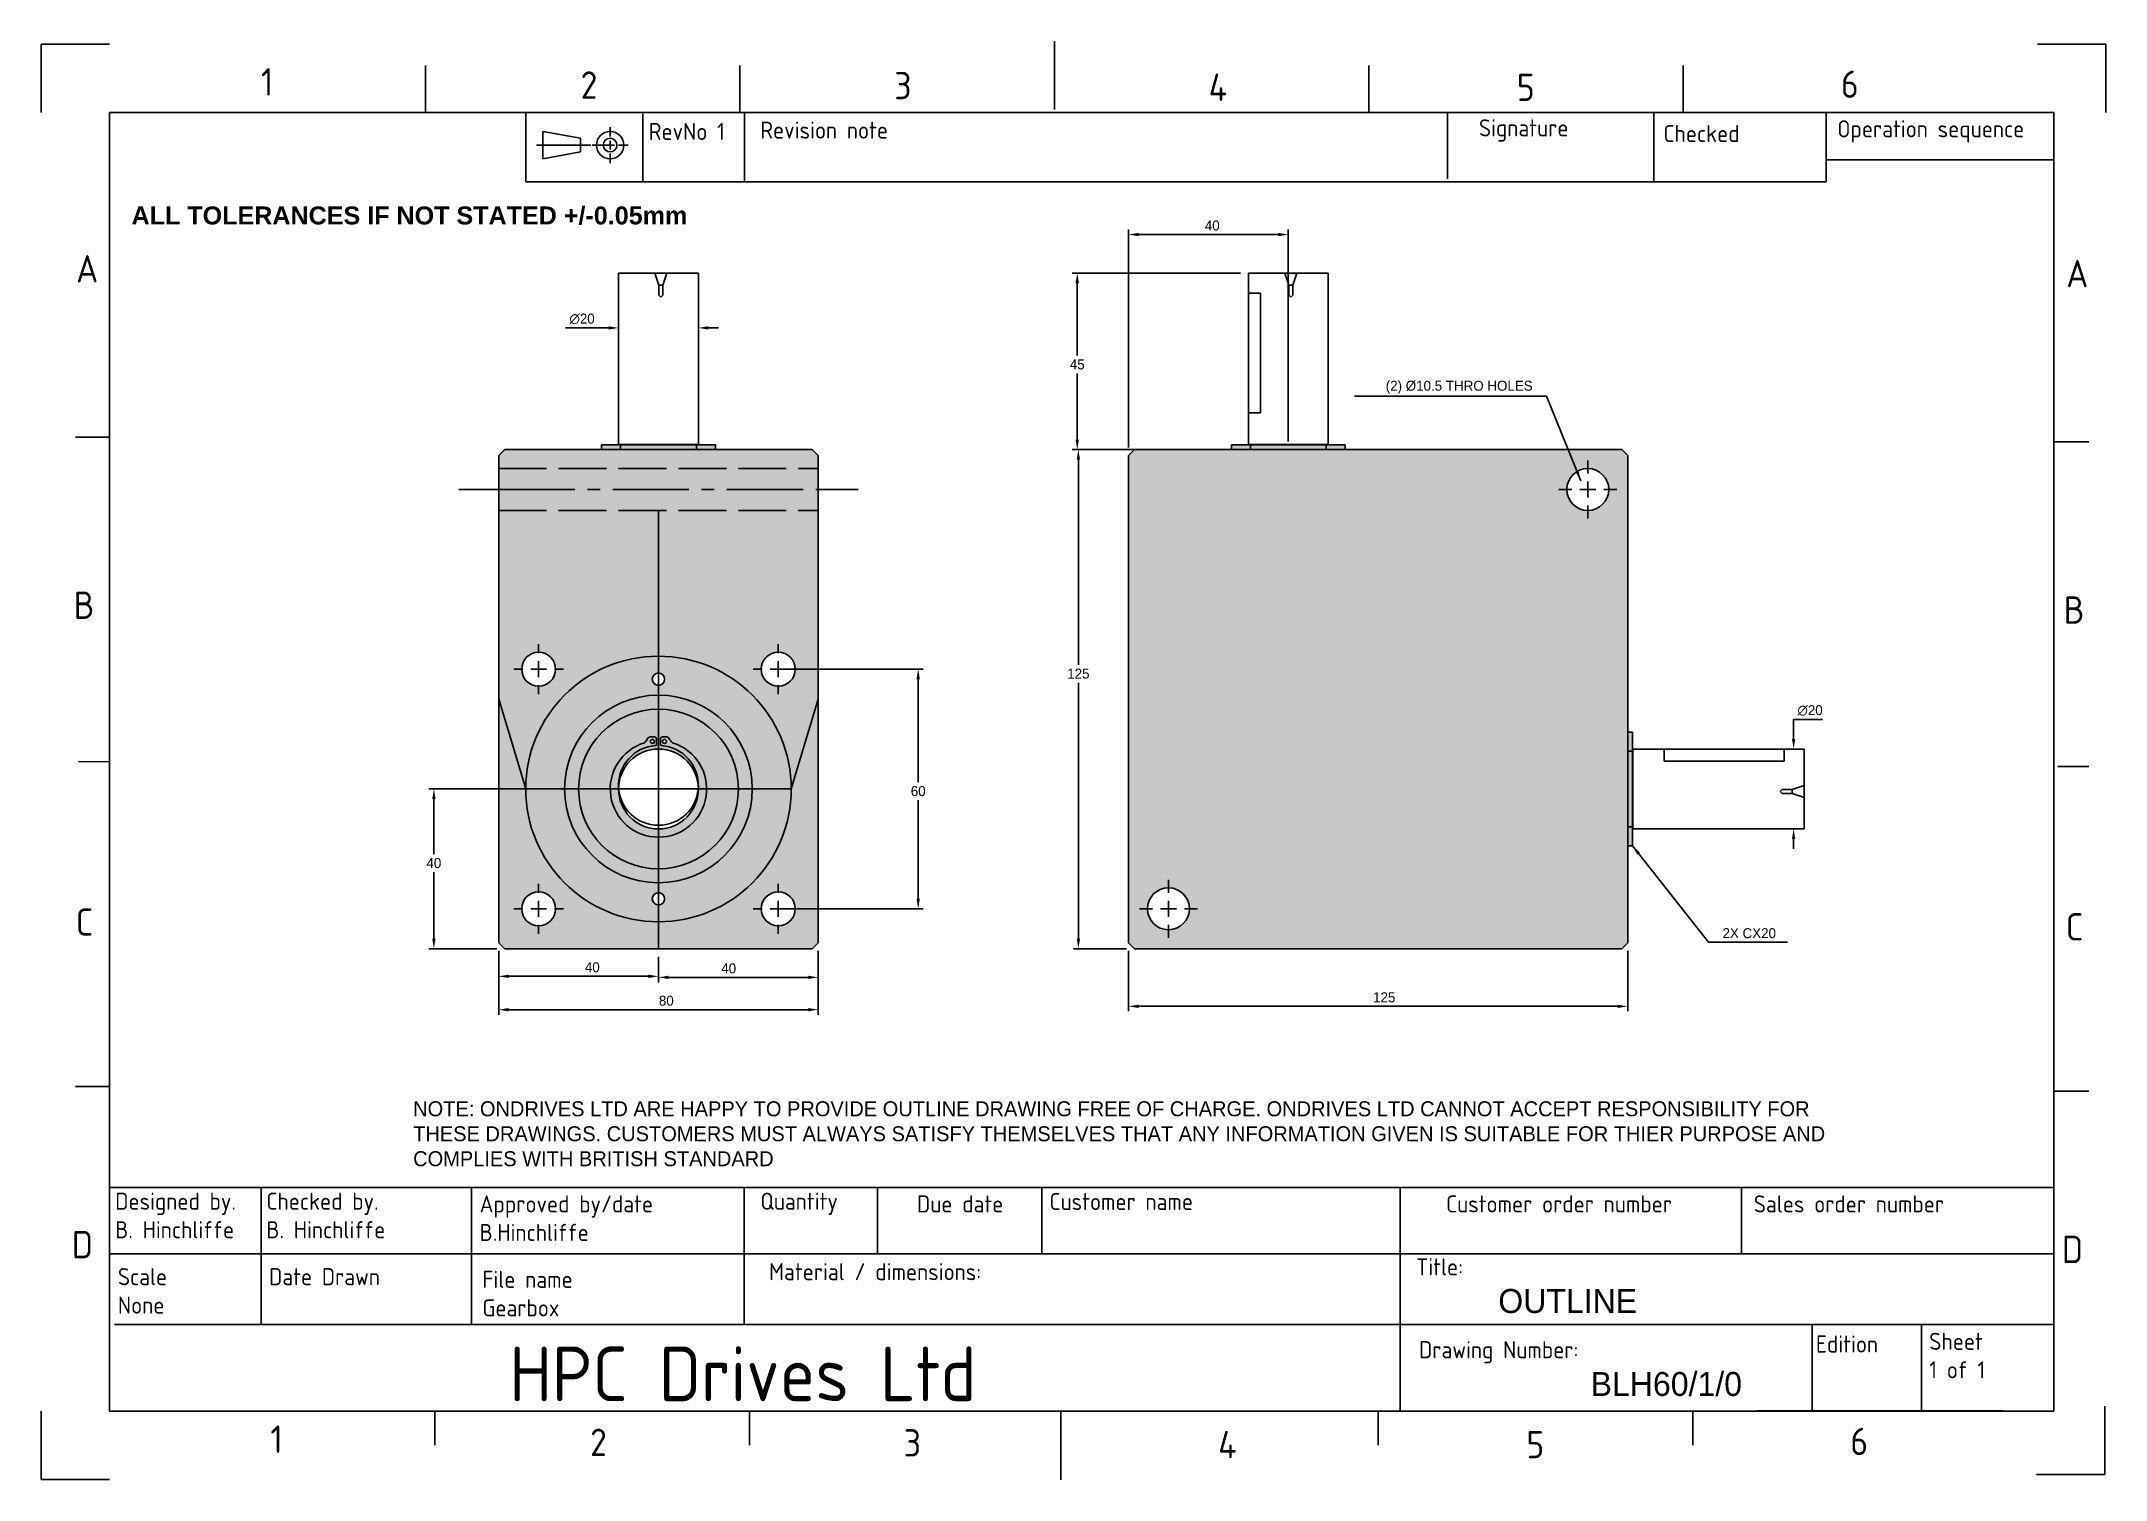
# Model space of a CAD drawing. Extents: x -1757 to -1240, y -209 to 151.
import ezdxf
from ezdxf.enums import TextEntityAlignment as Align

# ---------------------------------------------------------------- set-up
doc = ezdxf.new("R2010")
doc.units = 0
for name, pattern in [('ACAD_ISO02W100', [15, 12, -3]), ('CENTER', [50.8, 31.75, -6.35, 6.35, -6.35]), ('CENTER2', [28.575, 19.05, -3.175, 3.175, -3.175]), ('HIDDEN', [9.525, 6.35, -3.175])]:
    doc.linetypes.add(name, pattern=pattern)
doc.layers.get('0').update_dxf_attribs({"linetype": 'CONTINUOUS'})
doc.layers.get('DEFPOINTS').update_dxf_attribs({"linetype": 'CONTINUOUS'})
for name, color, linetype in [('DIMS', 5, 'CONTINUOUS'), ('DRAWING', 7, 'CONTINUOUS'), ('FRAME025', 7, 'CONTINUOUS'), ('FRAME050', 6, 'CONTINUOUS'), ('FRAME070', 5, 'CONTINUOUS'), ('FRAME200', 8, 'CONTINUOUS'), ('GEAR', 1, 'CONTINUOUS')]:
    doc.layers.add(name, color=color, linetype=linetype)
doc.styles.add('ISOCP', font='isocp')
doc.dimstyles.new('METRIC', dxfattribs={"dimtxt": 2.5, "dimasz": 2.5, "dimexe": 1.25, "dimexo": 2, "dimgap": 1, "dimtad": 1, "dimtih": 1, "dimtoh": 1, "dimtxsty": 'STANDARD', "dimcen": -2, "dimazin": 3, "dimtfac": 1, "dimtdec": 4, "dimtofl": 0, "dimtmove": 0, "dimatfit": 3, "dimtolj": 1, "dimtzin": 0})

# ---------------------------------------------------------------- blocks, each defined once
blk = doc.blocks.new('A$C6CA72A6D')
at = {"linetype": 'CONTINUOUS'}
for p, q in [((3.663517, 18.459552), (25.698067, 14.5)), ((3.663517, 18.459552), (3.663517, 2.5)), ((25.698067, 14.5), (25.698067, 6.5)), ((25.698067, 6.5), (3.663517, 2.5))]:
    blk.add_line(p, q, dxfattribs=at)
at = {"linetype": 'CENTER'}
for p, q in [((42.989756, 15.5), (42.989756, 21)), ((42.989756, 8), (42.989756, 13)), ((0, 10.5), (53.489756, 10.5)), ((37.989756, 10.5), (32.489756, 10.5)), ((40.489756, 10.5), (45.489756, 10.5)), ((42.989756, 5.5), (42.989756, 0)), ((47.989756, 10.5), (53.489756, 10.5))]:
    blk.add_line(p, q, dxfattribs=at)
at = {"linetype": 'CONTINUOUS'}
for radius in [8, 4]:
    blk.add_circle((42.989756, 10.5), radius, dxfattribs=at)
blk = doc.blocks.new('TOLERANCE')
at = {"insert": (122.52418, 182.814741), "char_height": 2.5, "width": 129.2841, "attachment_point": 1}
blk.add_mtext('\\fArial|b1|i0|c0|p34;ALL TOLERANCES IF NOT STATED +/-0.05mm', dxfattribs=at)
blk = doc.blocks.new('*D103')
at = {"color": 0, "linetype": 'BYBLOCK'}
for p, q in [((-804.305665, 172.646274), (-804.305665, 177.557232)), ((-804.305665, 177.557232), (-797.055665, 177.557232)), ((-803.683335, 170.146274), (-805.555665, 170.146274)), ((-803.683335, 150.146274), (-805.555665, 150.146274)), ((-804.305665, 147.646274), (-804.305665, 145.146274))]:
    blk.add_line(p, q, dxfattribs=at)
for points in [[(-804.722332, 172.646274), (-803.888998, 172.646274), (-804.305665, 170.146274)], [(-804.722332, 147.646274), (-803.888998, 147.646274), (-804.305665, 150.146274)]]:
    blk.add_solid(points, dxfattribs=at)
at = {"layer": 'DEFPOINTS', "color": 0, "linetype": 'BYBLOCK'}
for p in [(-804.305665, 170.146274), (-801.683335, 170.146274), (-801.683335, 150.146274)]:
    blk.add_point(p, dxfattribs=at)
at = {"color": 0, "linetype": 'BYBLOCK', "insert": (-800.180665, 179.807232), "char_height": 2.5, "attachment_point": 5}
blk.add_mtext('\\A1;∅20', dxfattribs=at)
blk = doc.blocks.new('*D105')
at = {"color": 0, "linetype": 'BYBLOCK'}
for p, q in [((-1090.554181, 160.146274), (-1146.045137, 160.146274)), ((-1144.795137, 157.646274), (-1144.795137, 143.823169)), ((-1144.795137, 122.646274), (-1144.795137, 139.323169)), ((-1129.054181, 120.146274), (-1146.045137, 120.146274))]:
    blk.add_line(p, q, dxfattribs=at)
for points in [[(-1145.211803, 157.646274), (-1144.37847, 157.646274), (-1144.795137, 160.146274)], [(-1145.211803, 122.646274), (-1144.37847, 122.646274), (-1144.795137, 120.146274)]]:
    blk.add_solid(points, dxfattribs=at)
at = {"layer": 'DEFPOINTS', "color": 0, "linetype": 'BYBLOCK'}
for p in [(-1144.795137, 160.146274), (-1088.554181, 160.146274), (-1127.054181, 120.146274)]:
    blk.add_point(p, dxfattribs=at)
at = {"color": 0, "linetype": 'BYBLOCK', "insert": (-1144.795137, 141.573169), "char_height": 2.5, "attachment_point": 5}
blk.add_mtext('\\A1;40', dxfattribs=at)
blk = doc.blocks.new('*D99')
at = {"color": 0, "linetype": 'BYBLOCK'}
for p, q in [((-971.343335, 245.146274), (-984.656761, 245.146274)), ((-983.406761, 242.646274), (-983.406761, 191.257988)), ((-983.406761, 122.646274), (-983.406761, 186.757988)), ((-971.343335, 120.146274), (-984.656761, 120.146274))]:
    blk.add_line(p, q, dxfattribs=at)
for points in [[(-983.823428, 242.646274), (-982.990095, 242.646274), (-983.406761, 245.146274)], [(-983.823428, 122.646274), (-982.990095, 122.646274), (-983.406761, 120.146274)]]:
    blk.add_solid(points, dxfattribs=at)
at = {"layer": 'DEFPOINTS', "color": 0, "linetype": 'BYBLOCK'}
for p in [(-969.343335, 245.146274), (-983.406761, 120.146274), (-969.343335, 120.146274)]:
    blk.add_point(p, dxfattribs=at)
at = {"color": 0, "linetype": 'BYBLOCK', "insert": (-983.406761, 189.007988), "char_height": 2.5, "attachment_point": 5}
blk.add_mtext('\\A1;125', dxfattribs=at)
blk = doc.blocks.new('*D102')
at = {"color": 0, "linetype": 'BYBLOCK'}
for p, q in [((-970.843335, 119.646274), (-970.843335, 104.463413)), ((-845.843335, 119.646274), (-845.843335, 104.463413)), ((-968.343335, 105.713413), (-848.343335, 105.713413))]:
    blk.add_line(p, q, dxfattribs=at)
for points in [[(-968.343335, 106.13008), (-968.343335, 105.296746), (-970.843335, 105.713413)], [(-848.343335, 106.13008), (-848.343335, 105.296746), (-845.843335, 105.713413)]]:
    blk.add_solid(points, dxfattribs=at)
at = {"layer": 'DEFPOINTS', "color": 0, "linetype": 'BYBLOCK'}
for p in [(-970.843335, 121.646274), (-845.843335, 121.646274), (-845.843335, 105.713413)]:
    blk.add_point(p, dxfattribs=at)
at = {"color": 0, "linetype": 'BYBLOCK', "insert": (-906.822103, 107.963413), "char_height": 2.5, "attachment_point": 5}
blk.add_mtext('\\A1;125', dxfattribs=at)
blk = doc.blocks.new('*D104')
at = {"color": 0, "linetype": 'BYBLOCK'}
for p, q in [((-1128.554181, 119.646274), (-1128.554181, 103.616242)), ((-1048.554181, 119.646274), (-1048.554181, 103.616242)), ((-1051.054181, 104.866242), (-1126.054181, 104.866242))]:
    blk.add_line(p, q, dxfattribs=at)
for points in [[(-1126.054181, 105.282908), (-1126.054181, 104.449575), (-1128.554181, 104.866242)], [(-1051.054181, 105.282908), (-1051.054181, 104.449575), (-1048.554181, 104.866242)]]:
    blk.add_solid(points, dxfattribs=at)
at = {"layer": 'DEFPOINTS', "color": 0, "linetype": 'BYBLOCK'}
for p in [(-1128.554181, 121.646274), (-1048.554181, 121.646274), (-1128.554181, 104.866242)]:
    blk.add_point(p, dxfattribs=at)
at = {"color": 0, "linetype": 'BYBLOCK', "insert": (-1086.5848, 107.116242), "char_height": 2.5, "attachment_point": 5}
blk.add_mtext('\\A1;80', dxfattribs=at)
blk = doc.blocks.new('*D101')
at = {"color": 0, "linetype": 'BYBLOCK'}
for p, q in [((-970.843335, 245.646274), (-970.843335, 300.246769)), ((-930.843335, 247.146274), (-930.843335, 300.246769)), ((-968.343335, 298.996769), (-933.343335, 298.996769))]:
    blk.add_line(p, q, dxfattribs=at)
for points in [[(-968.343335, 299.413436), (-968.343335, 298.580102), (-970.843335, 298.996769)], [(-933.343335, 299.413436), (-933.343335, 298.580102), (-930.843335, 298.996769)]]:
    blk.add_solid(points, dxfattribs=at)
at = {"layer": 'DEFPOINTS', "color": 0, "linetype": 'BYBLOCK'}
for p in [(-930.843335, 298.996769), (-970.843335, 243.646274), (-930.843335, 245.146274)]:
    blk.add_point(p, dxfattribs=at)
at = {"color": 0, "linetype": 'BYBLOCK', "insert": (-949.881479, 301.246769), "char_height": 2.5, "attachment_point": 5}
blk.add_mtext('\\A1;40', dxfattribs=at)
blk = doc.blocks.new('*D100')
at = {"color": 0, "linetype": 'BYBLOCK'}
for p, q in [((-942.843335, 289.306274), (-984.937122, 289.306274)), ((-983.687122, 286.806274), (-983.687122, 268.702134)), ((-983.687122, 247.646274), (-983.687122, 264.202134)), ((-942.843335, 245.146274), (-984.937122, 245.146274))]:
    blk.add_line(p, q, dxfattribs=at)
for points in [[(-984.103789, 286.806274), (-983.270455, 286.806274), (-983.687122, 289.306274)], [(-984.103789, 247.646274), (-983.270455, 247.646274), (-983.687122, 245.146274)]]:
    blk.add_solid(points, dxfattribs=at)
at = {"layer": 'DEFPOINTS', "color": 0, "linetype": 'BYBLOCK'}
for p in [(-983.687122, 289.306274), (-940.843335, 289.306274), (-940.843335, 245.146274)]:
    blk.add_point(p, dxfattribs=at)
at = {"color": 0, "linetype": 'BYBLOCK', "insert": (-983.687122, 266.452134), "char_height": 2.5, "attachment_point": 5}
blk.add_mtext('\\A1;45', dxfattribs=at)
blk = doc.blocks.new('*D106')
at = {"color": 0, "linetype": 'BYBLOCK'}
for p, q in [((-1098.554181, 287.306274), (-1098.554181, 274.365317)), ((-1078.554181, 287.306274), (-1078.554181, 274.365317)), ((-1101.054181, 275.615317), (-1111.804181, 275.615317)), ((-1076.054181, 275.615317), (-1073.554181, 275.615317))]:
    blk.add_line(p, q, dxfattribs=at)
for points in [[(-1101.054181, 276.031983), (-1101.054181, 275.19865), (-1098.554181, 275.615317)], [(-1076.054181, 276.031983), (-1076.054181, 275.19865), (-1078.554181, 275.615317)]]:
    blk.add_solid(points, dxfattribs=at)
at = {"layer": 'DEFPOINTS', "color": 0, "linetype": 'BYBLOCK'}
for p in [(-1098.554181, 289.306274), (-1078.554181, 289.306274), (-1098.554181, 275.615317)]:
    blk.add_point(p, dxfattribs=at)
at = {"color": 0, "linetype": 'BYBLOCK', "insert": (-1107.679181, 277.865317), "char_height": 2.5, "attachment_point": 5}
blk.add_mtext('\\A1;∅20', dxfattribs=at)
blk = doc.blocks.new('*D107')
at = {"color": 0, "linetype": 'BYBLOCK'}
for p, q in [((-1570.289279, -6.420654), (-1535.999817, -6.420654)), ((-1537.249817, -8.920654), (-1537.249817, -34.722097)), ((-1537.249817, -63.920654), (-1537.249817, -39.222097)), ((-1570.289279, -66.420654), (-1535.999817, -66.420654))]:
    blk.add_line(p, q, dxfattribs=at)
for points in [[(-1537.666484, -8.920654), (-1536.833151, -8.920654), (-1537.249817, -6.420654)], [(-1537.666484, -63.920654), (-1536.833151, -63.920654), (-1537.249817, -66.420654)]]:
    blk.add_solid(points, dxfattribs=at)
at = {"layer": 'DEFPOINTS', "color": 0, "linetype": 'BYBLOCK'}
for p in [(-1572.289279, -6.420654), (-1572.289279, -66.420654), (-1537.249817, -66.420654)]:
    blk.add_point(p, dxfattribs=at)
at = {"color": 0, "linetype": 'BYBLOCK', "insert": (-1537.249817, -36.972097), "char_height": 2.5, "attachment_point": 5}
blk.add_mtext('\\A1;60', dxfattribs=at)
blk = doc.blocks.new('*D108')
at = {"color": 0, "linetype": 'BYBLOCK'}
for p, q in [((-1562.289279, -76.920654), (-1562.289279, -84.851176)), ((-1602.289279, -78.420654), (-1602.289279, -84.851176)), ((-1564.789279, -83.601176), (-1599.789279, -83.601176))]:
    blk.add_line(p, q, dxfattribs=at)
for points in [[(-1599.789279, -83.184509), (-1599.789279, -84.017843), (-1602.289279, -83.601176)], [(-1564.789279, -83.184509), (-1564.789279, -84.017843), (-1562.289279, -83.601176)]]:
    blk.add_solid(points, dxfattribs=at)
at = {"layer": 'DEFPOINTS', "color": 0, "linetype": 'BYBLOCK'}
for p in [(-1602.289279, -76.420654), (-1562.289279, -74.920654), (-1602.289279, -83.601176)]:
    blk.add_point(p, dxfattribs=at)
at = {"color": 0, "linetype": 'BYBLOCK', "insert": (-1584.701041, -81.351176), "char_height": 2.5, "attachment_point": 5}
blk.add_mtext('\\A1;40', dxfattribs=at)
blk = doc.blocks.new('*D109')
at = {"color": 0, "linetype": 'BYBLOCK'}
for p, q in [((-1642.289279, -76.920654), (-1642.289279, -84.590678)), ((-1602.289279, -78.420654), (-1602.289279, -84.590678)), ((-1639.789279, -83.340678), (-1604.789279, -83.340678))]:
    blk.add_line(p, q, dxfattribs=at)
for points in [[(-1639.789279, -82.924012), (-1639.789279, -83.757345), (-1642.289279, -83.340678)], [(-1604.789279, -82.924012), (-1604.789279, -83.757345), (-1602.289279, -83.340678)]]:
    blk.add_solid(points, dxfattribs=at)
at = {"layer": 'DEFPOINTS', "color": 0, "linetype": 'BYBLOCK'}
for p in [(-1642.289279, -74.920654), (-1602.289279, -76.420654), (-1602.289279, -83.340678)]:
    blk.add_point(p, dxfattribs=at)
at = {"color": 0, "linetype": 'BYBLOCK', "insert": (-1618.855492, -81.090678), "char_height": 2.5, "attachment_point": 5}
blk.add_mtext('\\A1;40', dxfattribs=at)
blk = doc.blocks.new('DISCLAIMER')
at = {"layer": 'DRAWING', "linetype": 'CONTINUOUS', "insert": (-108.562631, 4.573878), "char_height": 2.5, "width": 236.3303, "attachment_point": 1}
blk.add_mtext('NOTE: ONDRIVES LTD ARE HAPPY TO PROVIDE OUTLINE DRAWING FREE OF CHARGE. ONDRIVES LTD CANNOT ACCEPT RESPONSIBILITY FOR THESE DRAWINGS. CUSTOMERS MUST ALWAYS SATISFY THEMSELVES THAT ANY INFORMATION GIVEN IS SUITABLE FOR THIER PURPOSE AND COMPLIES WITH BRITISH STANDARD', dxfattribs=at)

msp = doc.modelspace()

# ---------------------------------------------------------------- hatches: boundary and pattern name
h = msp.add_hatch(color=1)
h.paths.add_polyline_path([(-1562.289, 47.079), (-1563.789, 48.579), (-1640.789, 48.579), (-1642.289, 47.079), (-1642.289, 43.829), (-1562.289, 43.829)])
h.paths.add_polyline_path([(-1562.289, 43.829), (-1642.289, 43.829), (-1642.289, 38.579), (-1562.289, 38.579)])
h.paths.add_polyline_path([(-1562.289, 38.579), (-1642.289, 38.579), (-1642.289, 33.329), (-1562.289, 33.329)])
h.paths.add_polyline_path([(-1602.289, 33.329), (-1642.289, 33.329), (-1642.289, -13.921), (-1635.539, -36.421, -0.4142136), (-1602.289, -3.171)])
h.paths.add_polyline_path([(-1628.039, -6.421, -1), (-1636.539, -6.421, -1)], flags=16)
h.paths.add_polyline_path([(-1562.289, 33.329), (-1602.289, 33.329), (-1602.289, -3.171, -0.4142136), (-1569.039, -36.421), (-1562.289, -13.921)])
h.paths.add_polyline_path([(-1568.039, -6.421, -1), (-1576.539, -6.421, -1)], flags=16)
h = msp.add_hatch(color=256)
h.paths.add_polyline_path([(-1611.789, 49.779), (-1616.539, 49.779), (-1616.539, 48.579), (-1611.789, 48.579)])
h.paths.add_polyline_path([(-1592.789, 49.779), (-1611.789, 49.779), (-1611.789, 48.579), (-1592.789, 48.579)])
h.paths.add_polyline_path([(-1588.039, 49.779), (-1592.789, 49.779), (-1592.789, 48.579), (-1588.039, 48.579)])
h = msp.add_hatch(color=1)
h.paths.add_polyline_path([(-1359.578, 47.079), (-1361.078, 48.579), (-1483.078, 48.579), (-1484.578, 47.079), (-1484.578, 16.579), (-1484.578, -74.921), (-1483.078, -76.421), (-1444.578, -76.421), (-1361.078, -76.421), (-1359.578, -74.921)])
h.paths.add_polyline_path([(-1374.828, 38.579, -1), (-1364.328, 38.579, -1)], flags=16)
h.paths.add_polyline_path([(-1469.328, -66.421, -1), (-1479.828, -66.421, -1)], flags=16)
h = msp.add_hatch(color=256)
h.paths.add_polyline_path([(-1454.078, 49.779), (-1458.828, 49.779), (-1458.828, 48.579), (-1454.078, 48.579)])
h.paths.add_polyline_path([(-1435.078, 49.779), (-1454.078, 49.779), (-1454.078, 48.579), (-1435.078, 48.579)])
h.paths.add_polyline_path([(-1430.328, 49.779), (-1435.078, 49.779), (-1435.078, 48.579), (-1430.328, 48.579)])
h = msp.add_hatch(color=256)
h.paths.add_polyline_path([(-1602.289, -3.171), (-1602.289, -7.371, -0.4142136), (-1600.739, -8.921, -0.4142136), (-1602.289, -10.471), (-1602.289, -12.921, -0.4142136), (-1578.789, -36.421), (-1569.039, -36.421, 0.4142136)])
h.paths.add_polyline_path([(-1602.289, -12.921), (-1602.289, -10.471, -0.4142136), (-1603.839, -8.921, -0.4142136), (-1602.289, -7.371), (-1602.289, -3.171, 0.4142136), (-1635.539, -36.421), (-1625.789, -36.421, -0.4142136)])
h.paths.add_polyline_path([(-1625.789, -36.421), (-1635.539, -36.421, 0.4142136), (-1602.289, -69.671), (-1602.289, -65.471, -0.4142136), (-1603.839, -63.921, -0.4142136), (-1602.289, -62.371), (-1602.289, -59.921, -0.4142136)])
h.paths.add_polyline_path([(-1569.039, -36.421), (-1578.789, -36.421, -0.4142136), (-1602.289, -59.921), (-1602.289, -62.371, -0.4142136), (-1600.739, -63.921, -0.4142136), (-1602.289, -65.471), (-1602.289, -69.671, 0.4142136)])
h = msp.add_hatch(color=1)
h.paths.add_polyline_path([(-1562.289, -13.921), (-1569.039, -36.421, -0.4142136), (-1602.289, -69.671), (-1602.289, -76.421), (-1563.789, -76.421), (-1562.289, -74.921)])
h.paths.add_polyline_path([(-1568.039, -66.421, -1), (-1576.539, -66.421, -1)], flags=16)
h.paths.add_polyline_path([(-1602.289, -69.671, -0.4142136), (-1635.539, -36.421), (-1642.289, -13.921), (-1642.289, -74.921), (-1640.789, -76.421), (-1602.289, -76.421)])
h.paths.add_polyline_path([(-1628.039, -66.421, -1), (-1636.539, -66.421, -1)], flags=16)
h = msp.add_hatch(color=8)
h.paths.add_polyline_path([(-1602.289, -12.921), (-1602.289, -16.421, -0.4142136), (-1582.289, -36.421), (-1578.789, -36.421, 0.4142136)])
h.paths.add_polyline_path([(-1602.289, -16.421), (-1602.289, -12.921, 0.4142136), (-1625.789, -36.421), (-1622.289, -36.421, -0.4142136)])
h.paths.add_polyline_path([(-1622.289, -36.421), (-1625.789, -36.421, 0.4142136), (-1602.289, -59.921), (-1602.289, -56.421, -0.4142136)])
h.paths.add_polyline_path([(-1578.789, -36.421), (-1582.289, -36.421, -0.4142136), (-1602.289, -56.421), (-1602.289, -59.921, 0.4142136)])
h = msp.add_hatch(color=9)
h.paths.add_polyline_path([(-1602.289, -16.421), (-1602.289, -26.421, -0.4010187), (-1592.3, -35.968, 0.4060418), (-1601.558, -25.543, -0.3929223), (-1601.789, -25.293), (-1601.789, -23.844, -0.4142136), (-1601.289, -23.344), (-1600.457, -23.344, -0.2736098), (-1599.581, -23.862, 0.082393), (-1598.789, -24.868, -0.3304544), (-1590.218, -36.421), (-1582.289, -36.421, 0.4142136)])
h.paths.add_polyline_path([(-1605.789, -24.868, 0.0823927), (-1604.998, -23.862, -0.2736098), (-1604.121, -23.344), (-1603.289, -23.344, -0.4142136), (-1602.789, -23.844), (-1602.789, -25.293, -0.3929223), (-1603.021, -25.543, 0.4060428), (-1612.279, -35.968, -0.4010198), (-1602.289, -26.421), (-1602.289, -16.421, 0.4142136), (-1622.289, -36.421), (-1614.361, -36.421, -0.3304543)])
h.paths.add_polyline_path([(-1602.289, -48.492, -0.4142136), (-1614.361, -36.421), (-1622.289, -36.421, 0.4142136), (-1602.289, -56.421)])
h.paths.add_polyline_path([(-1582.289, -36.421), (-1590.218, -36.421, -0.4142136), (-1602.289, -48.492), (-1602.289, -56.421, 0.4142136)])
h = msp.add_hatch(color=256)
h.paths.add_polyline_path([(-1598.789, -24.868, -0.082393), (-1599.581, -23.862, 0.2736098), (-1600.457, -23.344), (-1601.289, -23.344, 0.4142136), (-1601.789, -23.844), (-1601.789, -25.293, 0.3929223), (-1601.558, -25.543, -0.4060418), (-1592.3, -35.968, -0.0113153), (-1592.289, -36.421, -1), (-1612.289, -36.421, -0.0113144), (-1612.279, -35.968, -0.4060428), (-1603.021, -25.543, 0.3929223), (-1602.789, -25.293), (-1602.789, -23.844, 0.4142136), (-1603.289, -23.344), (-1604.121, -23.344, 0.2736098), (-1604.998, -23.862, -0.0823927), (-1605.789, -24.868, 6.7497532)])
h.paths.add_polyline_path([(-1601.289, -24.516, -1), (-1600.289, -24.516, -1)], flags=16)
h.paths.add_polyline_path([(-1604.289, -24.516, -1), (-1603.289, -24.516, -1)], flags=16)
h = msp.add_hatch(color=256)
h.paths.add_polyline_path([(-1358.378, -22.171), (-1359.578, -22.171), (-1359.578, -26.921), (-1358.378, -26.921)])
h.paths.add_polyline_path([(-1358.378, -26.921), (-1359.578, -26.921), (-1359.578, -45.921), (-1358.378, -45.921)])
h.paths.add_polyline_path([(-1358.378, -45.921), (-1359.578, -45.921), (-1359.578, -50.671), (-1358.378, -50.671)])

# ---------------------------------------------------------------- linework, layer by layer
for p, q in [((-1640.789, 48.579), (-1642.289, 47.079)), ((-1642.289, -74.921), (-1642.289, 47.079)), ((-1640.789, 48.579), (-1563.789, 48.579)), ((-1616.539, 49.779), (-1588.039, 49.779)), ((-1616.539, 48.579), (-1616.539, 49.779)), ((-1588.039, 48.579), (-1616.539, 48.579)), ((-1588.039, 49.779), (-1588.039, 48.579)), ((-1563.789, 48.579), (-1562.289, 47.079)), ((-1562.289, 47.079), (-1562.289, -74.921)), ((-1484.578, 47.079), (-1483.078, 48.579)), ((-1484.578, 47.079), (-1484.578, -74.921)), ((-1484.578, 47.079), (-1484.578, 16.579)), ((-1361.078, 48.579), (-1483.078, 48.579)), ((-1483.078, 48.579), (-1444.578, 48.579)), ((-1483.078, 48.579), (-1444.578, 48.579)), ((-1412.078, 48.579), (-1477.078, 48.579)), ((-1458.828, 49.779), (-1430.328, 49.779)), ((-1458.828, 48.579), (-1458.828, 49.779)), ((-1430.328, 48.579), (-1458.828, 48.579)), ((-1451.816, 48.579), (-1413.316, 48.579)), ((-1380.816, 48.579), (-1445.816, 48.579)), ((-1444.578, 48.579), (-1444.578, 48.579)), ((-1430.328, 49.779), (-1430.328, 48.579)), ((-1361.078, 48.579), (-1359.578, 47.079)), ((-1359.578, -74.921), (-1359.578, 47.079)), ((-1369.578, 42.579), (-1369.578, 45.829)), ((-1373.578, 38.579), (-1376.828, 38.579)), ((-1371.578, 38.579), (-1367.578, 38.579)), ((-1369.578, 36.579), (-1369.578, 40.579)), ((-1365.578, 38.579), (-1362.328, 38.579)), ((-1369.578, 34.579), (-1369.578, 31.329)), ((-1632.289, -2.421), (-1632.289, -0.171)), ((-1632.289, -8.421), (-1632.289, -4.421)), ((-1602.289, -3.171), (-1602.289, -69.671)), ((-1572.289, -2.421), (-1572.289, -0.171)), ((-1572.289, -8.421), (-1572.289, -4.421)), ((-1359.578, -68.921), (-1359.578, -3.921)), ((-1636.289, -6.421), (-1638.539, -6.421)), ((-1634.289, -6.421), (-1630.289, -6.421)), ((-1628.289, -6.421), (-1626.039, -6.421)), ((-1576.289, -6.421), (-1578.539, -6.421)), ((-1574.289, -6.421), (-1570.289, -6.421)), ((-1568.289, -6.421), (-1566.039, -6.421)), ((-1632.289, -10.421), (-1632.289, -12.671)), ((-1572.289, -10.421), (-1572.289, -12.671)), ((-1359.578, -50.671), (-1359.578, -22.171)), ((-1359.578, -22.171), (-1358.378, -22.171)), ((-1358.378, -22.171), (-1358.378, -50.671)), ((-1569.039, -36.421), (-1635.539, -36.421)), ((-1359.578, -74.921), (-1359.578, -36.421)), ((-1359.578, -74.921), (-1359.578, -36.421)), ((-1359.578, -36.421), (-1359.578, -36.421)), ((-1358.378, -50.671), (-1359.578, -50.671)), ((-1632.289, -62.421), (-1632.289, -60.171)), ((-1572.289, -62.421), (-1572.289, -60.171)), ((-1474.578, -62.421), (-1474.578, -59.171)), ((-1636.289, -66.421), (-1638.539, -66.421)), ((-1634.289, -66.421), (-1630.289, -66.421)), ((-1632.289, -68.421), (-1632.289, -64.421)), ((-1628.289, -66.421), (-1626.039, -66.421)), ((-1576.289, -66.421), (-1578.539, -66.421)), ((-1574.289, -66.421), (-1570.289, -66.421)), ((-1572.289, -68.421), (-1572.289, -64.421)), ((-1568.289, -66.421), (-1566.039, -66.421)), ((-1478.578, -66.421), (-1481.828, -66.421)), ((-1476.578, -66.421), (-1472.578, -66.421)), ((-1474.578, -68.421), (-1474.578, -64.421)), ((-1470.578, -66.421), (-1467.328, -66.421)), ((-1632.289, -70.421), (-1632.289, -72.671)), ((-1572.289, -70.421), (-1572.289, -72.671)), ((-1474.578, -70.421), (-1474.578, -73.671)), ((-1642.289, -74.921), (-1640.789, -76.421)), ((-1563.789, -76.421), (-1640.789, -76.421)), ((-1562.289, -74.921), (-1563.789, -76.421)), ((-1483.078, -76.421), (-1484.578, -74.921)), ((-1483.078, -76.421), (-1361.078, -76.421)), ((-1483.078, -76.421), (-1444.578, -76.421)), ((-1361.078, -76.421), (-1391.578, -76.421)), ((-1359.578, -74.921), (-1361.078, -76.421))]:
    msp.add_line(p, q)
at = {"linetype": 'ACAD_ISO02W100'}
for p, q in [((-1642.289, 43.829), (-1562.289, 43.829)), ((-1642.289, 33.329), (-1562.289, 33.329))]:
    msp.add_line(p, q, dxfattribs=at)
at = {"linetype": 'CENTER2'}
for p, q in [((-1642.289, 38.579), (-1652.289, 38.579)), ((-1642.289, 38.579), (-1562.289, 38.579)), ((-1562.289, 38.579), (-1552.289, 38.579))]:
    msp.add_line(p, q, dxfattribs=at)
at = {"color": 1}
for p, q in [((-1602.289, 33.329), (-1602.289, -3.171)), ((-1642.289, -13.921), (-1635.539, -36.421)), ((-1562.289, -13.921), (-1569.039, -36.421)), ((-1602.289, -76.421), (-1602.289, -69.671))]:
    msp.add_line(p, q, dxfattribs=at)
for centre, radius in [((-1369.578, 38.579), 5.25), ((-1632.289, -6.421), 4.25), ((-1602.289, -36.421), 33.25), ((-1602.289, -36.421), 33.25), ((-1572.289, -6.421), 4.25), ((-1602.289, -8.921), 1.55), ((-1602.289, -36.421), 23.5), ((-1602.289, -36.421), 20), ((-1602.289, -36.421), 10), ((-1474.578, -66.421), 5.25), ((-1632.289, -66.421), 4.25), ((-1602.289, -63.921), 1.55), ((-1572.289, -66.421), 4.25)]:
    msp.add_circle(centre, radius)
at = {"layer": 'DRAWING', "linetype": 'CONTINUOUS'}
for p, q in [((-1604.121, -23.344), (-1603.289, -23.344)), ((-1602.789, -25.293), (-1602.789, -23.844)), ((-1601.789, -25.293), (-1601.789, -23.844)), ((-1601.289, -23.344), (-1600.457, -23.344)), ((-1252.914, -42.506), (-1252.914, -136.235)), ((-1357.057, -136.235), (-1252.914, -136.235))]:
    msp.add_line(p, q, dxfattribs=at)
for centre in [(-1603.789, -24.516), (-1600.789, -24.516)]:
    msp.add_circle(centre, 0.5, dxfattribs=at)
for centre, radius, start, end in [((-1602.289, -36.421), 12.071, 106.85455, 73.14546), ((-1602.289, -35.516), 10, 94.19612, 85.80388), ((-1608.424, -21.98), 3.909, 312.36824, 331.2087), ((-1604.121, -24.344), 1, 90, 151.2087), ((-1603.289, -23.844), 0.5, 0, 90), ((-1603.039, -25.293), 0.25, 274.19612, 0), ((-1601.289, -23.844), 0.5, 90, 180), ((-1601.539, -25.293), 0.25, 180, 265.80388), ((-1600.457, -24.344), 1, 28.7913, 90), ((-1596.155, -21.98), 3.909, 208.7913, 227.63183)]:
    msp.add_arc(centre, radius, start, end, dxfattribs=at)
at = {"layer": 'FRAME050'}
for p, q in [((-1503.142, 133.711), (-1503.142, 150.828)), ((-1660.635, 144.757), (-1660.635, 133.02)), ((-1581.896, 144.757), (-1581.896, 133.02)), ((-1424.419, 144.757), (-1424.419, 133.02)), ((-1345.68, 144.757), (-1345.68, 133.02)), ((-1739.717, 51.714), (-1748.276, 51.714)), ((-1244.086, 50.503), (-1252.644, 50.503)), ((-1739.717, -110.899), (-1748.276, -110.899)), ((-1244.086, -112.109), (-1252.644, -112.109)), ((-1658.262, -192.197), (-1658.262, -200.755)), ((-1579.523, -192.197), (-1579.523, -200.755)), ((-1501.573, -209.406), (-1501.573, -192.289)), ((-1422.046, -192.197), (-1422.046, -200.755)), ((-1343.307, -192.197), (-1343.307, -200.755))]:
    msp.add_line(p, q, dxfattribs=at)
at = {"layer": 'FRAME050', "linetype": 'CONTINUOUS'}
for p, q in [((-1739.717, -29.593), (-1747.516, -29.551)), ((-1244.086, -30.803), (-1251.884, -30.761))]:
    msp.add_line(p, q, dxfattribs=at)
at = {"layer": 'FRAME070'}
for p, q in [((-1252.914, 133.02), (-1739.717, 133.02)), ((-1739.717, 133.02), (-1739.717, -192.205)), ((-1606.237, 115.644), (-1606.237, 132.623)), ((-1580.753, 115.644), (-1580.753, 133.02)), ((-1353.017, 115.644), (-1353.017, 133.02)), ((-1252.914, -192.205), (-1252.914, 133.02)), ((-1635.527, 115.644), (-1309.87, 115.644)), ((-1739.717, -136.235), (-1252.914, -136.235)), ((-1547.435, -152.827), (-1547.435, -136.235)), ((-1506.278, -152.827), (-1506.278, -136.235)), ((-1331.11, -152.827), (-1331.11, -136.235)), ((-1738.473, -170.498), (-1252.914, -170.498)), ((-1739.717, -192.205), (-1252.914, -192.205)), ((-1316.925, -192.162), (-1327.195, -192.162)), ((-1265.573, -192.162), (-1316.925, -192.162))]:
    msp.add_line(p, q, dxfattribs=at)
at = {"layer": 'FRAME070', "linetype": 'CONTINUOUS'}
for p, q in [((-1635.527, 115.644), (-1635.527, 133.02)), ((-1404.671, 133.02), (-1404.671, 116.344)), ((-1309.87, 132.748), (-1309.87, 115.644)), ((-1252.914, 121.134), (-1309.87, 121.134)), ((-1701.817, -136.179), (-1701.817, -170.498)), ((-1649.092, -136.179), (-1649.092, -170.498)), ((-1580.819, -136.235), (-1580.819, -170.498)), ((-1416.558, -136.235), (-1416.558, -192.205)), ((-1252.914, -152.827), (-1739.717, -152.827)), ((-1313.422, -170.498), (-1313.422, -192.205)), ((-1286.008, -170.498), (-1286.008, -192.205))]:
    msp.add_line(p, q, dxfattribs=at)
at = {"layer": 'FRAME200'}
for p, q in [((-1739.717, 150.137), (-1756.834, 150.137)), ((-1756.834, 150.137), (-1756.834, 133.02)), ((-1239.892, 150.137), (-1257.009, 150.137)), ((-1239.892, 150.137), (-1239.892, 133.02)), ((-1240.135, -208.101), (-1240.135, -190.984)), ((-1756.834, -192.205), (-1756.834, -209.322)), ((-1756.834, -209.322), (-1739.717, -209.322)), ((-1240.135, -208.101), (-1257.252, -208.101))]:
    msp.add_line(p, q, dxfattribs=at)
at = {"layer": 'GEAR'}
for p, q in [((-1612.289, 92.739), (-1592.289, 92.739)), ((-1612.289, 49.879), (-1612.289, 92.739)), ((-1603.164, 92.739), (-1602.164, 89.739)), ((-1602.164, 89.739), (-1601.164, 89.739)), ((-1602.164, 87.239), (-1602.164, 89.739)), ((-1600.164, 92.739), (-1601.164, 89.739)), ((-1601.164, 87.239), (-1601.164, 89.739)), ((-1592.289, 49.879), (-1592.289, 92.739)), ((-1454.578, 49.879), (-1454.578, 92.739)), ((-1454.578, 92.739), (-1434.578, 92.739)), ((-1445.453, 92.739), (-1444.453, 89.739)), ((-1445.453, 92.739), (-1442.453, 92.739)), ((-1444.453, 89.739), (-1443.453, 89.739)), ((-1444.453, 87.239), (-1444.453, 89.739)), ((-1442.453, 92.739), (-1443.453, 89.739)), ((-1443.453, 87.239), (-1443.453, 89.739)), ((-1434.578, 49.879), (-1434.578, 92.739)), ((-1601.664, 86.739), (-1602.164, 87.239)), ((-1601.664, 86.739), (-1601.164, 87.239)), ((-1454.578, 87.739), (-1451.578, 87.739)), ((-1451.578, 57.739), (-1451.578, 87.739)), ((-1443.953, 86.739), (-1444.453, 87.239)), ((-1443.953, 86.739), (-1443.453, 87.239)), ((-1454.578, 57.739), (-1451.578, 57.739)), ((-1592.289, 49.879), (-1612.289, 49.879)), ((-1611.789, 48.579), (-1611.789, 49.879)), ((-1592.789, 48.579), (-1592.789, 49.879)), ((-1434.578, 49.879), (-1454.578, 49.879)), ((-1434.578, 48.579), (-1454.578, 48.579)), ((-1454.078, 48.579), (-1454.078, 49.879)), ((-1435.078, 48.579), (-1435.078, 49.879)), ((-1359.578, -46.421), (-1359.578, -26.421)), ((-1359.578, -26.921), (-1358.278, -26.921)), ((-1358.278, -46.421), (-1358.278, -26.421)), ((-1358.278, -26.421), (-1315.418, -26.421)), ((-1350.418, -26.421), (-1350.418, -29.421)), ((-1350.418, -29.421), (-1320.418, -29.421)), ((-1320.418, -26.421), (-1320.418, -29.421)), ((-1315.418, -26.421), (-1315.418, -46.421)), ((-1315.418, -35.546), (-1318.418, -36.546)), ((-1315.418, -35.546), (-1315.418, -38.546)), ((-1321.418, -37.046), (-1320.918, -36.546)), ((-1321.418, -37.046), (-1320.918, -37.546)), ((-1320.918, -36.546), (-1318.418, -36.546)), ((-1320.918, -37.546), (-1318.418, -37.546)), ((-1318.418, -36.546), (-1318.418, -37.546)), ((-1315.418, -38.546), (-1318.418, -37.546)), ((-1359.578, -45.921), (-1358.278, -45.921)), ((-1358.278, -46.421), (-1315.418, -46.421))]:
    msp.add_line(p, q, dxfattribs=at)

# ---------------------------------------------------------------- block references
at = {"xscale": 0.427928, "yscale": 0.427928, "zscale": 0.427928}
msp.add_blockref('A$C6CA72A6D', (-1632.799, 120.33), dxfattribs=at)
at = {"color": 1, "xscale": 1.5, "yscale": 1.5, "zscale": 1.5}
msp.add_blockref('DISCLAIMER', (-1500.877, -121.498), dxfattribs=at)
at = {"layer": 'DRAWING', "linetype": 'HIDDEN', "xscale": 1.8, "yscale": 1.8, "zscale": 1.8}
msp.add_blockref('TOLERANCE', (-1954.781, -219.606), dxfattribs=at)

# ---------------------------------------------------------------- texts
at = {"linetype": 'CONTINUOUS', "attachment_point": 1, "style": 'ISOCP'}
for s, insert, char_height, width in [('Operation sequence', (-1307.113, 131.042), 4.27928, 71.14072), ('Approved by/date\\PB.Hinchliffe  ', (-1647.064, -138.203), 4.27928, 78.41244), ('Quantity', (-1576.763, -137.529), 4.2793, 60.83725), ('Due date', (-1537.557, -138.203), 4.2793, 40.55815), ('Customer name', (-1504.368, -137.596), 4.27928, 79.69761), ('Customer order number', (-1405.067, -138.203), 4.27928, 67.59691), ('Material / dimensions:', (-1574.593, -155.169), 4.27928, 153.86232), ('Edition', (-1312.459, -173.286), 4.2793, 25.01082), ('Sheet\\P1 of 1', (-1284.068, -172.612), 4.2793, 29.74272)]:
    msp.add_mtext(s, dxfattribs=dict(at, insert=insert, char_height=char_height, width=width))
at = {"layer": 'DIMS', "color": 7}
for s, p in [('OUTLINE', (-1391.993, -167.649)), ('BLH60/1/0', (-1368.875, -188.431))]:
    msp.add_text(s, height=6, dxfattribs=at).set_placement(p)
at = {"layer": 'DIMS', "char_height": 2.5}
for s, insert, attachment_point in [('\\A1;(2) %%C10.5 THRO HOLES', (-1383.39, 64.191), 6), ('\\A1;2X CX20', (-1335.842, -72.549), 4)]:
    msp.add_mtext(s, dxfattribs=dict(at, insert=insert, attachment_point=attachment_point))
at = {"layer": 'FRAME025', "style": 'ISOCP'}
for s, height, p in [('RevNo 1', 4.2793, (-1604.716, 128.247)), ('Revision note', 4.27928, (-1576.778, 128.588)), ('Signature', 4.2793, (-1396.825, 129.139)), ('Checked', 4.2793, (-1350.627, 127.725))]:
    msp.add_text(s, height=height, dxfattribs=at).set_placement(p, align=Align.MIDDLE_LEFT)
at = {"layer": 'FRAME050', "style": 'ISOCP'}
for s, p in [('1', (-1700.289, 140.664)), ('2', (-1619.685, 139.869)), ('3', (-1541.077, 139.739)), ('4', (-1462.212, 139.329)), ('5', (-1385.101, 139.305)), ('6', (-1303.975, 140.088)), ('A', (-1745.335, 93.852)), ('A', (-1247.007, 92.642)), ('B', (-1746.137, 9.607)), ('B', (-1247.808, 8.397)), ('C', (-1746.024, -69.725)), ('C', (-1247.696, -70.935)), ('D', (-1746.531, -150.524)), ('D', (-1248.203, -151.734)), ('1', (-1697.916, -199.247)), ('6', (-1301.603, -199.822)), ('2', (-1617.312, -200.041)), ('3', (-1538.704, -200.172)), ('4', (-1459.84, -200.582)), ('5', (-1382.728, -200.605))]:
    msp.add_text(s, height=6.847, dxfattribs=at).set_placement(p, align=Align.MIDDLE)
at = {"layer": 'FRAME070', "linetype": 'CONTINUOUS', "attachment_point": 1, "style": 'ISOCP'}
for s, insert, char_height, width in [('\\C0;Designed by.\\PB. Hinchliffe', (-1738.32, -137.529), 4.27928, 35.82643), ('\\C0;Checked by.\\PB. Hinchliffe', (-1700.465, -137.529), 4.27928, 50.02164), ('\\C0;Sales order number', (-1328.006, -138.203), 4.27928, 69.62482), ('\\C0;Title:\\P\\H4;     ', (-1412.561, -153.956), 4.2793, 134.57616), ('\\C0;Scale\\PNone', (-1737.644, -156.42), 4.2793, 30.41861), ('\\C0;Date Drawn', (-1699.789, -156.42), 4.27928, 47.99376), ('\\C0;File name\\PGearbox', (-1646.388, -157.094), 4.27928, 58.13334), ('\\C0;Drawing Number:\\P                        ', (-1411.827, -174.703), 4.27928, 93.95964), ('\\C0;HPC Drives Ltd', (-1639.628, -176.052), 13.69368, 174.40014)]:
    msp.add_mtext(s, dxfattribs=dict(at, insert=insert, char_height=char_height, width=width))

# ---------------------------------------------------------------- dimensions: what is measured, and where the dimension line sits
at = {"layer": 'DIMS'}
for base, p1, p2, picture, middle in [((-1444.578, 102.43), (-1484.578, 47.079), (-1444.578, 48.579), '*D101', (-1463.617, 102.43)), ((-1642.289, -91.701), (-1562.289, -74.921), (-1642.289, -74.921), '*D104', (-1600.32, -91.701)), ((-1359.578, -90.854), (-1484.578, -74.921), (-1359.578, -74.921), '*D102', (-1420.557, -90.854))]:
    dim = msp.add_linear_dim(base=base, p1=p1, p2=p2, dimstyle='METRIC', dxfattribs=at)
    dim.commit()
    dim.dimension.update_dxf_attribs({"geometry": picture, "text_midpoint": middle, "dimtype": 160, "insert": (-513.735, -196.567)})
dim = msp.add_linear_dim(base=(-1612.289, 79.048), p1=(-1592.289, 92.739), p2=(-1612.289, 92.739), text='%%c<>', dimstyle='METRIC', dxfattribs=at)
dim.commit()
dim.dimension.update_dxf_attribs({"geometry": '*D106', "text_midpoint": (-1621.414, 79.048), "dimtype": 160, "insert": (-513.735, -196.567)})
for base, p1, p2, text, picture, middle in [((-1497.422, 92.739), (-1454.578, 48.579), (-1454.578, 92.739), '45', '*D100', (-1497.422, 69.885)), ((-1318.041, -26.421), (-1315.418, -46.421), (-1315.418, -26.421), '%%c<>', '*D103', (-1313.916, -19.01))]:
    dim = msp.add_linear_dim(base=base, p1=p1, p2=p2, angle=90, text=text, dimstyle='METRIC', dxfattribs=at)
    dim.commit()
    dim.dimension.update_dxf_attribs({"geometry": picture, "text_midpoint": middle, "dimtype": 160, "insert": (-513.735, -196.567)})
for base, p1, p2, picture, middle in [((-1497.142, -76.421), (-1483.078, 48.579), (-1483.078, -76.421), '*D99', (-1497.142, -7.559)), ((-1658.53, -36.421), (-1640.789, -76.421), (-1602.289, -36.421), '*D105', (-1658.53, -54.994))]:
    dim = msp.add_linear_dim(base=base, p1=p1, p2=p2, angle=90, dimstyle='METRIC', dxfattribs=at)
    dim.commit()
    dim.dimension.update_dxf_attribs({"geometry": picture, "text_midpoint": middle, "dimtype": 160, "insert": (-513.735, -196.567)})
dim = msp.add_linear_dim(base=(-1537.25, -66.421), p1=(-1572.289, -6.421), p2=(-1572.289, -66.421), angle=90, dimstyle='METRIC', dxfattribs=at)
dim.commit()
dim.dimension.update_dxf_attribs({"geometry": '*D107', "text_midpoint": (-1537.25, -36.972), "dimtype": 160})
for base, p1, picture, middle in [((-1602.289, -83.341), (-1642.289, -74.921), '*D109', (-1618.855, -83.341)), ((-1602.289, -83.601), (-1562.289, -74.921), '*D108', (-1584.701, -83.601))]:
    dim = msp.add_linear_dim(base=base, p1=p1, p2=(-1602.289, -76.421), dimstyle='METRIC', dxfattribs=at)
    dim.commit()
    dim.dimension.update_dxf_attribs({"geometry": picture, "text_midpoint": middle, "dimtype": 160})

# ---------------------------------------------------------------- leaders
at = {"layer": 'DIMS', "annotation_type": 0, "has_hookline": 1}
for points, hookline_direction, text_width in [([(-1371.326, 40.778), (-1379.89, 61.941), (-1382.39, 61.941)], 1, 44.583), ([(-1358.378, -50.671), (-1339.342, -74.799), (-1336.842, -74.799)], 0, 16.25)]:
    msp.add_leader(points, dimstyle='METRIC', dxfattribs=dict(at, hookline_direction=hookline_direction, text_width=text_width))

doc.saveas('drawing.dxf')
